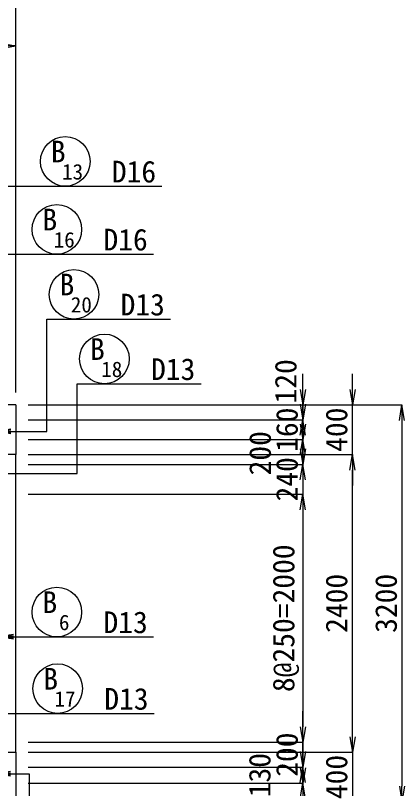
# Model space of a CAD drawing. Header units: millimetres. Extents: x 169470 to 758170, y -17820 to 11880.
# Drawn here: x 536755 to 539896, y 808 to 7041 of the extents above; entities that cross this region are included whole.
import ezdxf
from ezdxf.enums import TextEntityAlignment as Align

# ---------------------------------------------------------------- set-up
doc = ezdxf.new("R2010")
doc.units = ezdxf.units.MM
doc.header["$LTSCALE"] = 50
doc.header["$PDSIZE"] = 300
doc.layers.get('Defpoints').update_dxf_attribs({"color": 151})
for name, color, linetype, lineweight in [('D-BGD', 7, 'Continuous', 13), ('D-STR-DIM', 7, 'Continuous', 13), ('D-STR-HTXT', 7, 'Continuous', 13), ('D-STR-TXT', 7, 'Continuous', 13)]:
    doc.layers.add(name, color=color, linetype=linetype, lineweight=lineweight)
doc.styles.add('MS ゴシック', font='MS Gothic.ttf')
doc.styles.add('YOKO_GOTHIC', font='MS Gothic.ttf')
doc.dimstyles.new('DIM-50', dxfattribs={"dimscale": 50, "dimtxt": 3.5, "dimasz": 2.5, "dimexe": 0, "dimexo": 2, "dimgap": 0.8, "dimtad": 1, "dimdec": 0, "dimzin": 1, "dimdsep": 46, "dimtxsty": 'MS ゴシック', "dimblk": 'OPEN', "dimcen": 0.1, "dimclrd": 256, "dimclre": 256, "dimclrt": 256, "dimaunit": 1, "dimadec": 3, "dimazin": 0, "dimtfac": 1, "dimtdec": 0, "dimtix": 1, "dimtmove": 2, "dimatfit": 3, "dimldrblk": 'OPEN', "dimfxl": 1, "dimlwd": -1, "dimlwe": -1, "dimarcsym": 2})
doc.dimstyles.new('S50', dxfattribs={"dimscale": 50, "dimtxt": 3.5, "dimasz": 2, "dimexe": 1, "dimexo": 1, "dimgap": 1, "dimtad": 1, "dimdec": 0, "dimzin": 1, "dimdsep": 46, "dimtxsty": 'YOKO_GOTHIC', "dimblk": 'OPEN', "dimcen": 0, "dimclrd": 256, "dimclre": 256, "dimclrt": 256, "dimaunit": 1, "dimadec": 3, "dimazin": 0, "dimtfac": 1, "dimtdec": 0, "dimtix": 1, "dimtmove": 2, "dimatfit": 3, "dimldrblk": 'OPEN', "dimfxl": 1, "dimlwd": -1, "dimlwe": -1, "dimarcsym": 0})

# ---------------------------------------------------------------- blocks, each defined once
blk = doc.blocks.new('_Open')
at = {"color": 0, "linetype": 'ByBlock', "lineweight": -2}
for p, q in [((-1, 0.167), (0, 0)), ((-1, -0.167), (0, 0)), ((0, 0), (-1, 0))]:
    blk.add_line(p, q, dxfattribs=at)
blk = doc.blocks.new('*D492')
at = {"layer": 'D-STR-DIM', "ltscale": 1500, "transparency": 16777216}
for p, q in [((539074.9, 4026), (539074.9, 4151)), ((536858.1, 3901), (539074.9, 3901)), ((539074.9, 3901), (539074.9, 3781)), ((536858.1, 3781), (539074.9, 3781)), ((539074.9, 3656), (539074.9, 3531))]:
    blk.add_line(p, q, dxfattribs=at)
at = {"layer": 'Defpoints', "color": 0, "ltscale": 1500, "transparency": 16777216}
for p in [(536758.1, 3901), (536758.1, 3781), (539074.9, 3781)]:
    blk.add_point(p, dxfattribs=at)
at = {"layer": 'D-STR-DIM', "ltscale": 1500, "transparency": 16777216, "xscale": 125, "yscale": 125, "zscale": 125}
for p, rotation in [((539074.9, 3901), 270), ((539074.9, 3781), 90)]:
    blk.add_blockref('_Open', p, dxfattribs=dict(at, rotation=rotation))
at = {"layer": 'D-STR-DIM', "ltscale": 1500, "transparency": 16777216, "insert": (538937.4, 4090.9), "char_height": 175, "attachment_point": 5, "rotation": 90, "style": 'MS ゴシック'}
blk.add_mtext('120', dxfattribs=at)
blk = doc.blocks.new('*D493')
at = {"layer": 'D-STR-DIM', "ltscale": 1500, "transparency": 16777216}
for p, q in [((539074.9, 3746), (539074.9, 3871)), ((536858.1, 3621), (539074.9, 3621)), ((539074.9, 3621), (539074.9, 3421)), ((536858.1, 3421), (539074.9, 3421)), ((539074.9, 3296), (539074.9, 3171))]:
    blk.add_line(p, q, dxfattribs=at)
at = {"layer": 'Defpoints', "color": 0, "ltscale": 1500, "transparency": 16777216}
for p in [(536758.1, 3621), (536758.1, 3421), (539074.9, 3421)]:
    blk.add_point(p, dxfattribs=at)
at = {"layer": 'D-STR-DIM', "ltscale": 1500, "transparency": 16777216, "xscale": 125, "yscale": 125, "zscale": 125}
for p, rotation in [((539074.9, 3621), 270), ((539074.9, 3421), 90)]:
    blk.add_blockref('_Open', p, dxfattribs=dict(at, rotation=rotation))
at = {"layer": 'D-STR-DIM', "ltscale": 1500, "transparency": 16777216, "insert": (538730.5, 3511), "char_height": 175, "attachment_point": 5, "rotation": 90, "style": 'MS ゴシック'}
blk.add_mtext('200', dxfattribs=at)
blk = doc.blocks.new('*D494')
at = {"layer": 'D-STR-DIM', "ltscale": 1500, "transparency": 16777216}
for p, q in [((539074.9, 3546), (539074.9, 3671)), ((536858.1, 3421), (539074.9, 3421)), ((539074.9, 3421), (539074.9, 3181)), ((536858.1, 3181), (539074.9, 3181)), ((539074.9, 3056), (539074.9, 2931))]:
    blk.add_line(p, q, dxfattribs=at)
at = {"layer": 'Defpoints', "color": 0, "ltscale": 1500, "transparency": 16777216}
for p in [(536758.1, 3421), (536758.1, 3181), (539074.9, 3181)]:
    blk.add_point(p, dxfattribs=at)
at = {"layer": 'D-STR-DIM', "ltscale": 1500, "transparency": 16777216, "xscale": 125, "yscale": 125, "zscale": 125}
for p, rotation in [((539074.9, 3421), 270), ((539074.9, 3181), 90)]:
    blk.add_blockref('_Open', p, dxfattribs=dict(at, rotation=rotation))
at = {"layer": 'D-STR-DIM', "ltscale": 1500, "transparency": 16777216, "insert": (538947.4, 3301), "char_height": 175, "attachment_point": 5, "rotation": 90, "style": 'MS ゴシック'}
blk.add_mtext('240', dxfattribs=at)
blk = doc.blocks.new('*D495')
at = {"layer": 'D-STR-DIM', "ltscale": 1500, "transparency": 16777216}
for p, q in [((536858.1, 3181), (539074.9, 3181)), ((539074.9, 3056), (539074.9, 1306)), ((536858.1, 1181), (539074.9, 1181))]:
    blk.add_line(p, q, dxfattribs=at)
at = {"layer": 'Defpoints', "color": 0, "ltscale": 1500, "transparency": 16777216}
for p in [(536758.1, 3181), (536758.1, 1181), (539074.9, 1181)]:
    blk.add_point(p, dxfattribs=at)
at = {"layer": 'D-STR-DIM', "ltscale": 1500, "transparency": 16777216, "xscale": 125, "yscale": 125, "zscale": 125}
for p, rotation in [((539074.9, 3181), 90), ((539074.9, 1181), 270)]:
    blk.add_blockref('_Open', p, dxfattribs=dict(at, rotation=rotation))
at = {"layer": 'D-STR-DIM', "ltscale": 1500, "transparency": 16777216, "insert": (538938.1, 2181), "char_height": 175, "attachment_point": 5, "rotation": 90, "style": 'MS ゴシック'}
blk.add_mtext('8@250=2000', dxfattribs=at)
blk = doc.blocks.new('*D496')
at = {"layer": 'D-STR-DIM', "ltscale": 1500, "transparency": 16777216}
for p, q in [((539074.9, 1106), (539074.9, 1231)), ((536858.1, 981), (539074.9, 981)), ((539074.9, 981), (539074.9, 851)), ((536858.1, 851), (539074.9, 851)), ((539074.9, 726), (539074.9, 601))]:
    blk.add_line(p, q, dxfattribs=at)
at = {"layer": 'Defpoints', "color": 0, "ltscale": 1500, "transparency": 16777216}
for p in [(536758.1, 981), (536758.1, 851), (539074.9, 851)]:
    blk.add_point(p, dxfattribs=at)
at = {"layer": 'D-STR-DIM', "ltscale": 1500, "transparency": 16777216, "xscale": 125, "yscale": 125, "zscale": 125}
for p, rotation in [((539074.9, 981), 270), ((539074.9, 851), 90)]:
    blk.add_blockref('_Open', p, dxfattribs=dict(at, rotation=rotation))
at = {"layer": 'D-STR-DIM', "ltscale": 1500, "transparency": 16777216, "insert": (538727.6, 916), "char_height": 175, "attachment_point": 5, "rotation": 90, "style": 'MS ゴシック'}
blk.add_mtext('130', dxfattribs=at)
blk = doc.blocks.new('*D497')
at = {"layer": 'D-STR-DIM', "ltscale": 1500, "transparency": 16777216}
for p, q in [((539474.9, 1226), (539474.9, 1351)), ((536858.1, 1101), (539474.9, 1101)), ((539474.9, 1101), (539474.9, 701)), ((536858.1, 701), (539474.9, 701)), ((539474.9, 576), (539474.9, 451))]:
    blk.add_line(p, q, dxfattribs=at)
at = {"layer": 'Defpoints', "color": 0, "ltscale": 1500, "transparency": 16777216}
for p in [(536758.1, 1101), (536758.1, 701), (539474.9, 701)]:
    blk.add_point(p, dxfattribs=at)
at = {"layer": 'D-STR-DIM', "ltscale": 1500, "transparency": 16777216, "xscale": 125, "yscale": 125, "zscale": 125}
for p, rotation in [((539474.9, 1101), 270), ((539474.9, 701), 90)]:
    blk.add_blockref('_Open', p, dxfattribs=dict(at, rotation=rotation))
at = {"layer": 'D-STR-DIM', "ltscale": 1500, "transparency": 16777216, "insert": (539347.4, 901), "char_height": 175, "attachment_point": 5, "rotation": 90, "style": 'MS ゴシック'}
blk.add_mtext('400', dxfattribs=at)
blk = doc.blocks.new('*D424')
at = {"layer": 'D-STR-DIM', "ltscale": 1500, "transparency": 16777216}
for p, q in [((536858.1, 3501), (539474.9, 3501)), ((539474.9, 1226), (539474.9, 3376)), ((536858.1, 1101), (539474.9, 1101))]:
    blk.add_line(p, q, dxfattribs=at)
at = {"layer": 'Defpoints', "color": 0, "ltscale": 1500, "transparency": 16777216}
for p in [(536758.1, 3501), (539474.9, 3501), (536758.1, 1101)]:
    blk.add_point(p, dxfattribs=at)
at = {"layer": 'D-STR-DIM', "ltscale": 1500, "transparency": 16777216, "xscale": 125, "yscale": 125, "zscale": 125}
for p, rotation in [((539474.9, 3501), 90), ((539474.9, 1101), 270)]:
    blk.add_blockref('_Open', p, dxfattribs=dict(at, rotation=rotation))
at = {"layer": 'D-STR-DIM', "ltscale": 1500, "transparency": 16777216, "insert": (539347.4, 2301), "char_height": 175, "attachment_point": 5, "rotation": 90, "style": 'MS ゴシック'}
blk.add_mtext('2400', dxfattribs=at)
blk = doc.blocks.new('*D425')
at = {"layer": 'D-STR-DIM', "ltscale": 1500, "transparency": 16777216}
for p, q in [((539474.9, 4026), (539474.9, 4151)), ((536858.1, 3901), (539474.9, 3901)), ((539474.9, 3501), (539474.9, 3901)), ((536858.1, 3501), (539474.9, 3501)), ((539474.9, 3376), (539474.9, 3251))]:
    blk.add_line(p, q, dxfattribs=at)
at = {"layer": 'Defpoints', "color": 0, "ltscale": 1500, "transparency": 16777216}
for p in [(536758.1, 3901), (539474.9, 3901), (536758.1, 3501)]:
    blk.add_point(p, dxfattribs=at)
at = {"layer": 'D-STR-DIM', "ltscale": 1500, "transparency": 16777216, "xscale": 125, "yscale": 125, "zscale": 125}
for p, rotation in [((539474.9, 3901), 270), ((539474.9, 3501), 90)]:
    blk.add_blockref('_Open', p, dxfattribs=dict(at, rotation=rotation))
at = {"layer": 'D-STR-DIM', "ltscale": 1500, "transparency": 16777216, "insert": (539347.4, 3701), "char_height": 175, "attachment_point": 5, "rotation": 90, "style": 'MS ゴシック'}
blk.add_mtext('400', dxfattribs=at)
blk = doc.blocks.new('*D426')
at = {"layer": 'D-STR-DIM', "ltscale": 1500, "transparency": 16777216}
for p, q in [((536858.1, 3901), (539874.9, 3901)), ((539874.9, 3776), (539874.9, 826)), ((536858.1, 701), (539874.9, 701))]:
    blk.add_line(p, q, dxfattribs=at)
at = {"layer": 'Defpoints', "color": 0, "ltscale": 1500, "transparency": 16777216}
for p in [(536758.1, 3901), (536758.1, 701), (539874.9, 701)]:
    blk.add_point(p, dxfattribs=at)
at = {"layer": 'D-STR-DIM', "ltscale": 1500, "transparency": 16777216, "xscale": 125, "yscale": 125, "zscale": 125}
for p, rotation in [((539874.9, 3901), 90), ((539874.9, 701), 270)]:
    blk.add_blockref('_Open', p, dxfattribs=dict(at, rotation=rotation))
at = {"layer": 'D-STR-DIM', "ltscale": 1500, "transparency": 16777216, "insert": (539747.4, 2301), "char_height": 175, "attachment_point": 5, "rotation": 90, "style": 'MS ゴシック'}
blk.add_mtext('3200', dxfattribs=at)
blk = doc.blocks.new('*D427')
at = {"layer": 'D-STR-DIM', "ltscale": 1500, "transparency": 16777216}
for p, q in [((539074.9, 1306), (539074.9, 1431)), ((536858.1, 1181), (539074.9, 1181)), ((539074.9, 1181), (539074.9, 981)), ((536858.1, 981), (539074.9, 981)), ((539074.9, 856), (539074.9, 731))]:
    blk.add_line(p, q, dxfattribs=at)
at = {"layer": 'Defpoints', "color": 0, "ltscale": 1500, "transparency": 16777216}
for p in [(536758.1, 1181), (536758.1, 981), (539074.9, 981)]:
    blk.add_point(p, dxfattribs=at)
at = {"layer": 'D-STR-DIM', "ltscale": 1500, "transparency": 16777216, "xscale": 125, "yscale": 125, "zscale": 125}
for p, rotation in [((539074.9, 1181), 270), ((539074.9, 981), 90)]:
    blk.add_blockref('_Open', p, dxfattribs=dict(at, rotation=rotation))
at = {"layer": 'D-STR-DIM', "ltscale": 1500, "transparency": 16777216, "insert": (538947.4, 1081), "char_height": 175, "attachment_point": 5, "rotation": 90, "style": 'MS ゴシック'}
blk.add_mtext('200', dxfattribs=at)
blk = doc.blocks.new('*D428')
at = {"layer": 'D-STR-DIM', "ltscale": 1500, "transparency": 16777216}
for p, q in [((539074.9, 976), (539074.9, 1101)), ((536858.1, 851), (539074.9, 851)), ((539074.9, 851), (539074.9, 701)), ((536858.1, 701), (539074.9, 701)), ((539074.9, 576), (539074.9, 451))]:
    blk.add_line(p, q, dxfattribs=at)
at = {"layer": 'Defpoints', "color": 0, "ltscale": 1500, "transparency": 16777216}
for p in [(536758.1, 851), (536758.1, 701), (539074.9, 701)]:
    blk.add_point(p, dxfattribs=at)
at = {"layer": 'D-STR-DIM', "ltscale": 1500, "transparency": 16777216, "xscale": 125, "yscale": 125, "zscale": 125}
for p, rotation in [((539074.9, 851), 270), ((539074.9, 701), 90)]:
    blk.add_blockref('_Open', p, dxfattribs=dict(at, rotation=rotation))
at = {"layer": 'D-STR-DIM', "ltscale": 1500, "transparency": 16777216, "insert": (538937.4, 517), "char_height": 175, "attachment_point": 5, "rotation": 90, "style": 'MS ゴシック'}
blk.add_mtext('150', dxfattribs=at)
blk = doc.blocks.new('*D429')
at = {"layer": 'D-STR-DIM', "ltscale": 1500, "transparency": 16777216}
for p, q in [((539074.9, 3906), (539074.9, 4031)), ((536858.1, 3781), (539074.9, 3781)), ((539074.9, 3781), (539074.9, 3621)), ((536858.1, 3621), (539074.9, 3621)), ((539074.9, 3496), (539074.9, 3371))]:
    blk.add_line(p, q, dxfattribs=at)
at = {"layer": 'Defpoints', "color": 0, "ltscale": 1500, "transparency": 16777216}
for p in [(536758.1, 3781), (536758.1, 3621), (539074.9, 3621)]:
    blk.add_point(p, dxfattribs=at)
at = {"layer": 'D-STR-DIM', "ltscale": 1500, "transparency": 16777216, "xscale": 125, "yscale": 125, "zscale": 125}
for p, rotation in [((539074.9, 3781), 270), ((539074.9, 3621), 90)]:
    blk.add_blockref('_Open', p, dxfattribs=dict(at, rotation=rotation))
at = {"layer": 'D-STR-DIM', "ltscale": 1500, "transparency": 16777216, "insert": (538947.4, 3701), "char_height": 175, "attachment_point": 5, "rotation": 90, "style": 'MS ゴシック'}
blk.add_mtext('160', dxfattribs=at)
blk = doc.blocks.new('*D437')
at = {"layer": 'D-STR-DIM', "ltscale": 1500, "transparency": 16777216}
for p, q in [((534858.1, 4501), (534858.1, 7196.2)), ((534983.1, 7196.2), (536633.1, 7196.2)), ((536758.1, 4001), (536758.1, 7196.2))]:
    blk.add_line(p, q, dxfattribs=at)
at = {"layer": 'Defpoints', "color": 0, "ltscale": 1500, "transparency": 16777216}
for p in [(536758.1, 7196.2), (534858.1, 4401), (536758.1, 3901)]:
    blk.add_point(p, dxfattribs=at)
at = {"layer": 'D-STR-DIM', "ltscale": 1500, "transparency": 16777216, "xscale": 125, "yscale": 125, "zscale": 125, "rotation": 180}
blk.add_blockref('_Open', (534858.1, 7196.2), dxfattribs=at)
at = {"layer": 'D-STR-DIM', "ltscale": 1500, "transparency": 16777216, "xscale": 125, "yscale": 125, "zscale": 125}
blk.add_blockref('_Open', (536758.1, 7196.2), dxfattribs=at)
at = {"layer": 'D-STR-DIM', "ltscale": 1500, "transparency": 16777216, "insert": (535808.1, 7323.7), "char_height": 175, "attachment_point": 5, "style": 'MS ゴシック'}
blk.add_mtext('1900', dxfattribs=at)
blk = doc.blocks.new('*D213')
at = {"layer": 'D-STR-DIM', "ltscale": 1500, "transparency": 16777216}
for p, q in [((536258.1, 4001), (536258.1, 6796.2)), ((536383.1, 6796.2), (536633.1, 6796.2)), ((536758.1, 4001), (536758.1, 6796.2))]:
    blk.add_line(p, q, dxfattribs=at)
at = {"layer": 'Defpoints', "color": 0, "ltscale": 1500, "transparency": 16777216}
for p in [(536758.1, 6796.2), (536258.1, 3901), (536758.1, 3901)]:
    blk.add_point(p, dxfattribs=at)
at = {"layer": 'D-STR-DIM', "ltscale": 1500, "transparency": 16777216, "xscale": 125, "yscale": 125, "zscale": 125, "rotation": 180}
blk.add_blockref('_Open', (536258.1, 6796.2), dxfattribs=at)
at = {"layer": 'D-STR-DIM', "ltscale": 1500, "transparency": 16777216, "xscale": 125, "yscale": 125, "zscale": 125}
blk.add_blockref('_Open', (536758.1, 6796.2), dxfattribs=at)
at = {"layer": 'D-STR-DIM', "ltscale": 1500, "transparency": 16777216, "insert": (536508.1, 6923.7), "char_height": 175, "attachment_point": 5, "style": 'MS ゴシック'}
blk.add_mtext('500', dxfattribs=at)

msp = doc.modelspace()

# ---------------------------------------------------------------- linework, layer by layer
at = {"layer": 'D-BGD'}
for p, q in [((536758.08, 3901.01), (535758.08, 3901.01)), ((536758.08, 3901.01), (536758.08, 3501.01)), ((536758.08, 1101.01), (536758.08, 3501.01)), ((536758.08, 1101.01), (536758.08, 701.01))]:
    msp.add_line(p, q, dxfattribs=at)
msp.add_lwpolyline([(536758.08, 3501.01), (536258.08, 3501.01), (536258.08, 1101.01), (536758.08, 1101.01)], dxfattribs=at)
at = {"layer": 'D-STR-HTXT'}
for p, q in [((537007.24, 4592.21), (538007.24, 4592.21)), ((537252.98, 4071.54), (538252.98, 4071.54))]:
    msp.add_line(p, q, dxfattribs=at)
for centre in [(537156.82, 5864.18), (537227.29, 4792.21), (537473.02, 4271.54), (537089.13, 2230.89), (537095.66, 1613.63)]:
    msp.add_circle(centre, 200, dxfattribs=at)
at = {"layer": 'D-STR-HTXT', "color": 4}
msp.add_circle((537089.13, 5316.04), 200, dxfattribs=at)

# ---------------------------------------------------------------- texts
at = {"layer": 'D-STR-TXT', "style": 'YOKO_GOTHIC'}
for s, height, p in [('B', 175, (537100.54, 5855.87)), ('13', 125, (537216.21, 5718.06)), ('B', 175, (537171.01, 4783.89)), ('20', 125, (537286.67, 4646.09)), ('B', 175, (537416.75, 4263.23)), ('18', 125, (537532.41, 4125.42)), ('B', 175, (537032.86, 2222.57)), ('6', 125, (537148.52, 2084.77)), ('B', 175, (537039.39, 1605.31)), ('17', 125, (537155.05, 1467.51))]:
    msp.add_text(s, height=height, dxfattribs=at).set_placement(p, align=Align.CENTER)
for s, p in [('D16', (537533.34, 5694.18)), ('D13', (537603.81, 4622.21)), ('D13', (537849.54, 4101.54)), ('D13', (537465.65, 2060.89)), ('D13', (537472.18, 1443.63))]:
    msp.add_text(s, height=175, dxfattribs=at).set_placement(p)
at = {"layer": 'D-STR-TXT', "color": 4, "style": 'YOKO_GOTHIC'}
for s, height, p in [('B', 175, (537032.86, 5307.73)), ('16', 125, (537148.52, 5169.92))]:
    msp.add_text(s, height=height, dxfattribs=at).set_placement(p, align=Align.CENTER)
msp.add_text('D16', height=175, dxfattribs=at).set_placement((537465.65, 5146.04))

# ---------------------------------------------------------------- dimensions: what is measured, and where the dimension line sits
at = {"layer": 'D-STR-DIM', "ltscale": 1500}
for base, p1, picture, middle in [((536758.08, 7196.25), (534858.08, 4401.01), '*D437', (535808.08, 7323.75)), ((536758.08, 6796.25), (536258.08, 3901.01), '*D213', (536508.08, 6923.75))]:
    dim = msp.add_linear_dim(base=base, p1=p1, p2=(536758.08, 3901.01), dimstyle='DIM-50', dxfattribs=at)
    dim.commit()
    dim.dimension.update_dxf_attribs({"geometry": picture, "text_midpoint": middle})
for base, p1, p2, picture, middle in [((539074.91, 3781.01), (536758.08, 3901.01), (536758.08, 3781.01), '*D492', (538937.41, 4090.92)), ((539074.91, 3421.01), (536758.08, 3621.01), (536758.08, 3421.01), '*D493', (538730.54, 3511.01)), ((539074.91, 851.01), (536758.08, 981.01), (536758.08, 851.01), '*D496', (538727.56, 916.01)), ((539074.91, 701.01), (536758.08, 851.01), (536758.08, 701.01), '*D428', (538937.41, 516.96))]:
    dim = msp.add_linear_dim(base=base, p1=p1, p2=p2, angle=90, dimstyle='DIM-50', dxfattribs=at)
    dim.commit()
    dim.dimension.update_dxf_attribs({"geometry": picture, "text_midpoint": middle, "dimtype": 160})
for base, p1, p2, picture, middle in [((539474.91, 3901.01), (536758.08, 3501.01), (536758.08, 3901.01), '*D425', (539347.41, 3701.01)), ((539074.91, 3621.01), (536758.08, 3781.01), (536758.08, 3621.01), '*D429', (538947.41, 3701.01)), ((539874.91, 701.01), (536758.08, 3901.01), (536758.08, 701.01), '*D426', (539747.41, 2301.01)), ((539074.91, 3181.01), (536758.08, 3421.01), (536758.08, 3181.01), '*D494', (538947.41, 3301.01)), ((539474.91, 3501.01), (536758.08, 1101.01), (536758.08, 3501.01), '*D424', (539347.41, 2301.01)), ((539074.91, 981.01), (536758.08, 1181.01), (536758.08, 981.01), '*D427', (538947.41, 1081.01)), ((539474.91, 701.01), (536758.08, 1101.01), (536758.08, 701.01), '*D497', (539347.41, 901.01))]:
    dim = msp.add_linear_dim(base=base, p1=p1, p2=p2, angle=90, dimstyle='DIM-50', dxfattribs=at)
    dim.commit()
    dim.dimension.update_dxf_attribs({"geometry": picture, "text_midpoint": middle})
dim = msp.add_linear_dim(base=(539074.91, 1181.01), p1=(536758.08, 3181.01), p2=(536758.08, 1181.01), angle=90, text='8@250=<>', dimstyle='DIM-50', dxfattribs=at)
dim.commit()
dim.dimension.update_dxf_attribs({"geometry": '*D495', "text_midpoint": (538938.08, 2181.01)})

# ---------------------------------------------------------------- leaders
at = {"layer": 'D-STR-HTXT'}
for points in [[(536313.63, 3601.01), (536313.63, 5664.18), (537936.77, 5664.18)], [(536516.43, 1181.01), (536516.43, 5116.04), (537869.08, 5116.04)], [(536368.08, 3687.11), (537007.24, 3687.11), (537007.24, 4592.21)], [(535868.08, 3348.3), (537252.98, 3348.3), (537252.98, 4071.54)], [(536618.08, 3687.11), (536858.68, 3687.11)], [(535808.08, 3281.01), (535808.08, -792.56), (537873.95, -792.56)], [(535888.08, 2030.89), (537869.08, 2030.89)], [(536638.08, 2030.89), (537102.6, 2030.89)], [(535868.08, 1413.63), (537875.61, 1413.63)], [(536022.29, 1001.01), (536022.29, -300.61), (537873.95, -300.61)], [(536368.08, 926.44), (536864.48, 926.44), (536864.48, 274.25)], [(536616.28, 926.44), (536864.48, 926.44)]]:
    msp.add_leader(points, dimstyle='S50', dxfattribs=at)

doc.saveas('drawing.dxf')
